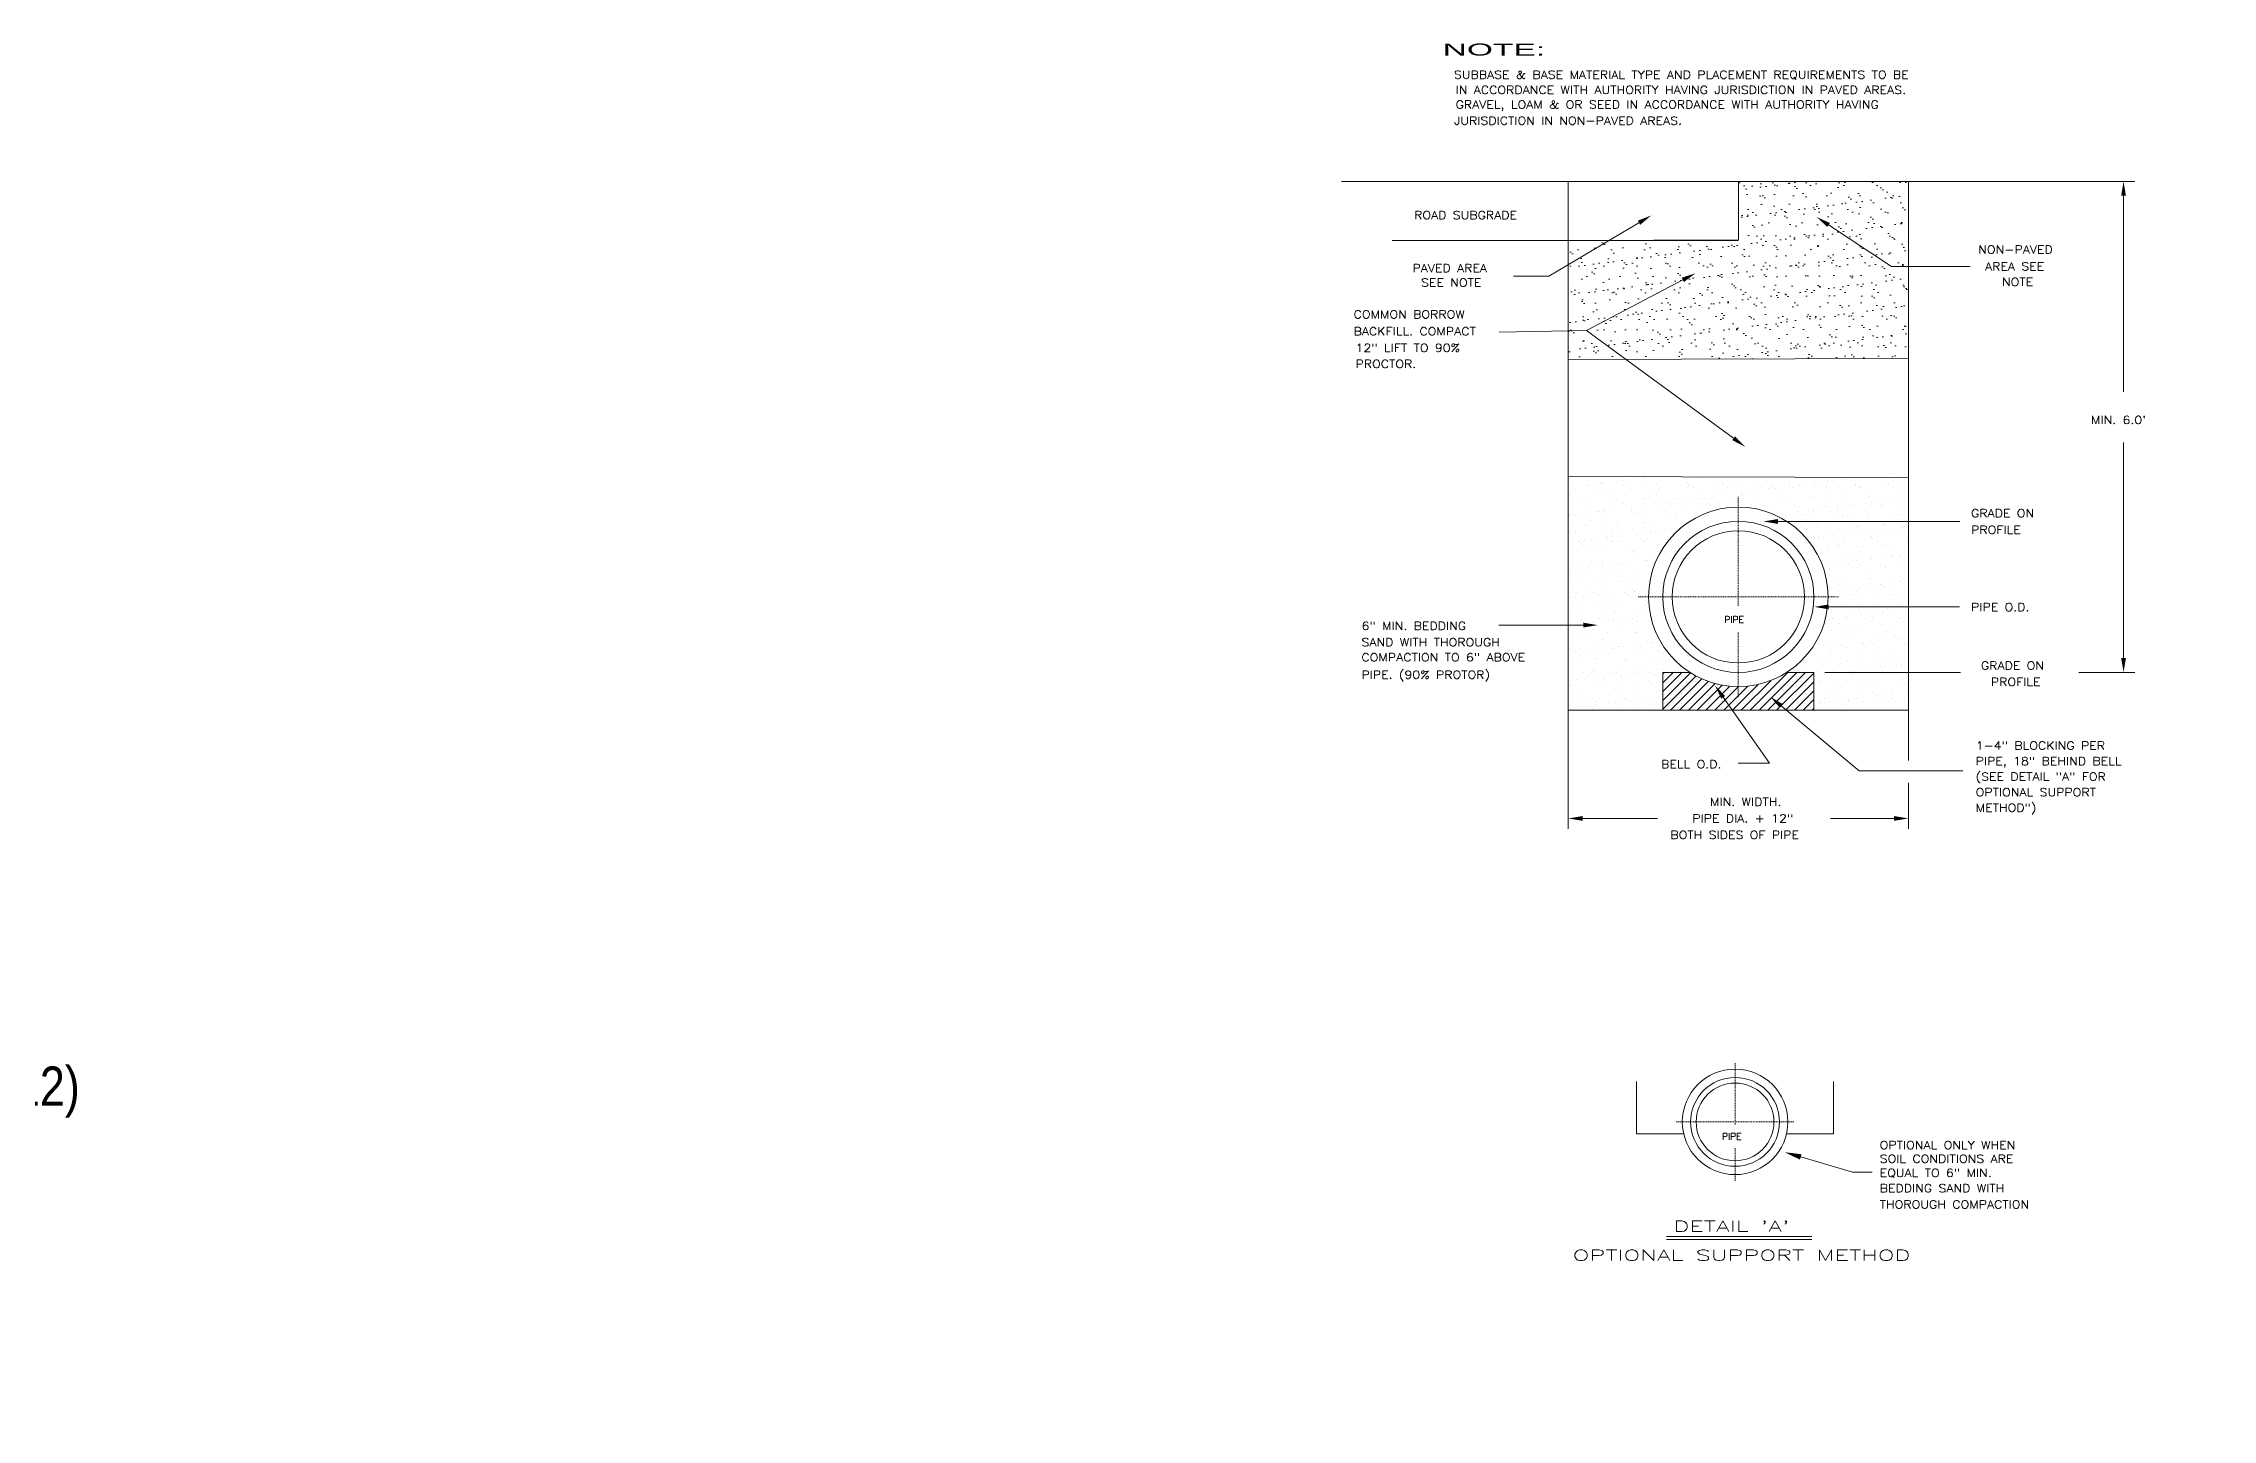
# Model space of a CAD drawing. Header units: inches. Extents: x -3859 to 7158, y 3705 to 4657.
# Drawn here: x 1161.1 to 1479, y 4379.7 to 4581.5 of the extents above; entities that cross this region are included whole.
import ezdxf
from ezdxf import colors
from ezdxf.entities.mleader import LeaderData, LeaderLine
from ezdxf.math import Vec2, Vec3

# ---------------------------------------------------------------- set-up
doc = ezdxf.new("R2010")
doc.units = ezdxf.units.IN
doc.header["$MEASUREMENT"] = 0
doc.linetypes.add('CENTER8', pattern=[0.28125, 0.1875, -0.03125, 0.03125, -0.03125])
doc.layers.get('0').update_dxf_attribs({"lineweight": 0})
for name, color, linetype, lineweight in [('D1', 4, 'Continuous', 0), ('D6', 6, 'Continuous', 0), ('D7', 3, 'Continuous', 0), ('DH', 6, 'Continuous', 0), ('Dimension', 4, 'Continuous', 0), ('T6', 6, 'Continuous', 0), ('T7', 3, 'Continuous', 0)]:
    doc.layers.add(name, color=color, linetype=linetype, lineweight=lineweight)
doc.styles.add('100BT', font='swiss.ttf', dxfattribs={"width": 2, "height": 0.09})
doc.styles.add('60', font='simplex.shx', dxfattribs={"width": 1.15, "height": 0.06})
doc.styles.add('60L', font='simplex.shx', dxfattribs={"height": 5.3})
doc.styles.add('80', font='simplex.shx', dxfattribs={"width": 1.66, "height": 0.077})
doc.styles.get("Standard").update_dxf_attribs({"font": 'ARIALN.TTF'})

# ---------------------------------------------------------------- blocks, each defined once
blk = doc.blocks.new('*X25')
at = {"color": 0}
for p, q in [((3.511, 5.065), (3.511, 5.065)), ((3.716, 5.064), (3.716, 5.064)), ((3.719, 5.047), (3.719, 5.047)), ((3.761, 5.052), (3.761, 5.052)), ((3.826, 5.061), (3.826, 5.061)), ((3.932, 5.071), (3.932, 5.071)), ((3.935, 5.075), (3.935, 5.075)), ((3.976, 5.08), (3.976, 5.08)), ((4.141, 5.074), (4.141, 5.074)), ((4.346, 5.073), (4.346, 5.073)), ((5.3, 5.048), (5.3, 5.048)), ((5.342, 5.053), (5.342, 5.053)), ((5.407, 5.062), (5.407, 5.062)), ((5.786, 5.068), (5.786, 5.068)), ((3.371, 4.958), (3.371, 4.958)), ((3.395, 5.004), (3.395, 5.004)), ((3.403, 4.982), (3.403, 4.982)), ((3.424, 4.918), (3.424, 4.918)), ((3.44, 4.894), (3.44, 4.894)), ((3.504, 5.018), (3.504, 5.018)), ((3.516, 4.91), (3.516, 4.91)), ((3.518, 5.018), (3.518, 5.018)), ((3.545, 5.024), (3.545, 5.024)), ((3.552, 4.996), (3.552, 4.996)), ((3.596, 5.041), (3.596, 5.041)), ((3.611, 5.032), (3.611, 5.032)), ((3.611, 5.028), (3.611, 5.028)), ((3.619, 4.99), (3.619, 4.99)), ((3.673, 4.919), (3.673, 4.919)), ((3.681, 4.964), (3.681, 4.964)), ((3.721, 4.909), (3.721, 4.909)), ((3.76, 4.891), (3.76, 4.891)), ((3.767, 5.018), (3.767, 5.018)), ((3.801, 4.997), (3.801, 4.997)), ((3.829, 4.992), (3.829, 4.992)), ((3.921, 5.034), (3.921, 5.034)), ((3.922, 4.919), (3.922, 4.919)), ((3.937, 4.917), (3.937, 4.917)), ((4.001, 4.961), (4.001, 4.961)), ((4.016, 5.019), (4.016, 5.019)), ((4.016, 4.948), (4.016, 4.948)), ((4.034, 4.991), (4.034, 4.991)), ((4.05, 4.997), (4.05, 4.997)), ((4.05, 4.883), (4.05, 4.883)), ((4.085, 4.884), (4.085, 4.884)), ((4.115, 4.892), (4.115, 4.892)), ((4.146, 4.92), (4.146, 4.92)), ((4.172, 4.92), (4.172, 4.92)), ((4.224, 4.906), (4.224, 4.906)), ((4.241, 5.031), (4.241, 5.031)), ((4.25, 4.999), (4.25, 4.999)), ((4.256, 5.018), (4.256, 5.018)), ((4.265, 5.019), (4.265, 5.019)), ((4.265, 4.911), (4.265, 4.911)), ((4.299, 4.998), (4.299, 4.998)), ((4.326, 4.954), (4.326, 4.954)), ((4.33, 4.92), (4.33, 4.92)), ((4.351, 4.919), (4.351, 4.919)), ((4.405, 4.881), (4.405, 4.881)), ((4.421, 4.92), (4.421, 4.92)), ((4.439, 4.934), (4.439, 4.934)), ((4.459, 5.002), (4.459, 5.002)), ((4.481, 4.94), (4.481, 4.94)), ((4.515, 5.02), (4.515, 5.02)), ((4.546, 4.948), (4.546, 4.948)), ((4.548, 4.998), (4.548, 4.998)), ((4.566, 5.024), (4.566, 5.024)), ((4.567, 4.927), (4.567, 4.927)), ((4.646, 4.951), (4.646, 4.951)), ((4.654, 4.963), (4.654, 4.963)), ((4.661, 4.938), (4.661, 4.938)), ((4.664, 5.001), (4.664, 5.001)), ((4.67, 4.921), (4.67, 4.921)), ((4.696, 4.968), (4.696, 4.968)), ((4.761, 4.977), (4.761, 4.977)), ((4.764, 5.02), (4.764, 5.02)), ((4.777, 4.929), (4.777, 4.929)), ((4.797, 4.998), (4.797, 4.998)), ((4.87, 4.991), (4.87, 4.991)), ((4.88, 5.008), (4.88, 5.008)), ((4.886, 5.022), (4.886, 5.022)), ((4.901, 5.008), (4.901, 5.008)), ((4.911, 4.996), (4.911, 4.996)), ((4.919, 4.921), (4.919, 4.921)), ((4.971, 4.944), (4.971, 4.944)), ((4.976, 5.005), (4.976, 5.005)), ((4.981, 4.928), (4.981, 4.928)), ((5.013, 5.02), (5.013, 5.02)), ((5.047, 4.999), (5.047, 4.999)), ((5.085, 5.019), (5.085, 5.019)), ((5.089, 5.011), (5.089, 5.011)), ((5.127, 5.025), (5.127, 5.025)), ((5.168, 4.922), (5.168, 4.922)), ((5.192, 5.033), (5.192, 5.033)), ((5.197, 4.936), (5.197, 4.936)), ((5.211, 5.015), (5.211, 5.015)), ((5.262, 5.021), (5.262, 5.021)), ((5.291, 4.942), (5.291, 4.942)), ((5.294, 5.01), (5.294, 5.01)), ((5.296, 4.999), (5.296, 4.999)), ((5.306, 4.928), (5.306, 4.928)), ((5.407, 4.939), (5.407, 4.939)), ((5.417, 4.922), (5.417, 4.922)), ((5.51, 5.018), (5.51, 5.018)), ((5.511, 5.021), (5.511, 5.021)), ((5.531, 5.012), (5.531, 5.012)), ((5.545, 5), (5.545, 5)), ((5.546, 4.998), (5.546, 4.998)), ((5.611, 4.938), (5.611, 4.938)), ((5.616, 4.934), (5.616, 4.934)), ((5.631, 4.884), (5.631, 4.884)), ((5.666, 4.922), (5.666, 4.922)), ((5.696, 4.893), (5.696, 4.893)), ((5.719, 5.021), (5.719, 5.021)), ((5.76, 5.022), (5.76, 5.022)), ((5.794, 5), (5.794, 5)), ((5.805, 4.907), (5.805, 4.907)), ((5.827, 4.946), (5.827, 4.946)), ((5.846, 4.912), (5.846, 4.912)), ((5.856, 5.005), (5.856, 5.005)), ((3.362, 4.792), (3.362, 4.792)), ((3.367, 4.795), (3.367, 4.795)), ((3.404, 4.798), (3.404, 4.798)), ((3.408, 4.828), (3.408, 4.828)), ((3.469, 4.806), (3.469, 4.806)), ((3.489, 4.718), (3.489, 4.718)), ((3.52, 4.821), (3.52, 4.821)), ((3.521, 4.756), (3.521, 4.756)), ((3.535, 4.807), (3.535, 4.807)), ((3.578, 4.821), (3.578, 4.821)), ((3.583, 4.817), (3.583, 4.817)), ((3.604, 4.743), (3.604, 4.743)), ((3.616, 4.796), (3.616, 4.796)), ((3.619, 4.826), (3.619, 4.826)), ((3.625, 4.835), (3.625, 4.835)), ((3.684, 4.835), (3.684, 4.835)), ((3.726, 4.755), (3.726, 4.755)), ((3.738, 4.719), (3.738, 4.719)), ((3.775, 4.877), (3.775, 4.877)), ((3.793, 4.849), (3.793, 4.849)), ((3.832, 4.818), (3.832, 4.818)), ((3.834, 4.838), (3.834, 4.838)), ((3.835, 4.855), (3.835, 4.855)), ((3.845, 4.814), (3.845, 4.814)), ((3.866, 4.796), (3.866, 4.796)), ((3.9, 4.863), (3.9, 4.863)), ((3.924, 4.741), (3.924, 4.741)), ((3.939, 4.727), (3.939, 4.727)), ((3.942, 4.763), (3.942, 4.763)), ((3.987, 4.719), (3.987, 4.719)), ((4.008, 4.877), (4.008, 4.877)), ((4.039, 4.837), (4.039, 4.837)), ((4.081, 4.818), (4.081, 4.818)), ((4.115, 4.797), (4.115, 4.797)), ((4.152, 4.766), (4.152, 4.766)), ((4.165, 4.811), (4.165, 4.811)), ((4.18, 4.797), (4.18, 4.797)), ((4.249, 4.734), (4.249, 4.734)), ((4.255, 4.845), (4.255, 4.845)), ((4.33, 4.819), (4.33, 4.819)), ((4.364, 4.797), (4.364, 4.797)), ((4.42, 4.868), (4.42, 4.868)), ((4.464, 4.848), (4.464, 4.848)), ((4.73, 4.874), (4.73, 4.874)), ((4.885, 4.854), (4.885, 4.854)), ((4.943, 4.793), (4.943, 4.793)), ((4.985, 4.799), (4.985, 4.799)), ((4.986, 4.774), (4.986, 4.774)), ((5.05, 4.871), (5.05, 4.871)), ((5.05, 4.807), (5.05, 4.807)), ((5.065, 4.858), (5.065, 4.858)), ((5.077, 4.82), (5.077, 4.82)), ((5.094, 4.857), (5.094, 4.857)), ((5.111, 4.799), (5.111, 4.799)), ((5.135, 4.794), (5.135, 4.794)), ((5.159, 4.822), (5.159, 4.822)), ((5.2, 4.827), (5.2, 4.827)), ((5.202, 4.782), (5.202, 4.782)), ((5.214, 4.721), (5.214, 4.721)), ((5.233, 4.721), (5.233, 4.721)), ((5.265, 4.836), (5.265, 4.836)), ((5.299, 4.856), (5.299, 4.856)), ((5.327, 4.821), (5.327, 4.821)), ((5.36, 4.799), (5.36, 4.799)), ((5.374, 4.85), (5.374, 4.85)), ((5.375, 4.864), (5.375, 4.864)), ((5.412, 4.785), (5.412, 4.785)), ((5.416, 4.856), (5.416, 4.856)), ((5.455, 4.791), (5.455, 4.791)), ((5.469, 4.778), (5.469, 4.778)), ((5.481, 4.864), (5.481, 4.864)), ((5.482, 4.722), (5.482, 4.722)), ((5.515, 4.864), (5.515, 4.864)), ((5.576, 4.821), (5.576, 4.821)), ((5.589, 4.879), (5.589, 4.879)), ((5.609, 4.8), (5.609, 4.8)), ((5.616, 4.784), (5.616, 4.784)), ((5.695, 4.862), (5.695, 4.862)), ((5.71, 4.848), (5.71, 4.848)), ((5.724, 4.866), (5.724, 4.866)), ((5.731, 4.722), (5.731, 4.722)), ((5.78, 4.784), (5.78, 4.784)), ((5.825, 4.821), (5.825, 4.821)), ((5.832, 4.791), (5.832, 4.791)), ((5.859, 4.8), (5.859, 4.8)), ((3.364, 4.673), (3.364, 4.673)), ((3.398, 4.617), (3.398, 4.617)), ((3.413, 4.673), (3.413, 4.673)), ((3.432, 4.595), (3.432, 4.595)), ((3.436, 4.595), (3.436, 4.595)), ((3.443, 4.6), (3.443, 4.6)), ((3.458, 4.587), (3.458, 4.587)), ((3.478, 4.6), (3.478, 4.6)), ((3.526, 4.602), (3.526, 4.602)), ((3.543, 4.609), (3.543, 4.609)), ((3.63, 4.681), (3.63, 4.681)), ((3.647, 4.617), (3.647, 4.617)), ((3.651, 4.623), (3.651, 4.623)), ((3.681, 4.596), (3.681, 4.596)), ((3.684, 4.671), (3.684, 4.671)), ((3.693, 4.629), (3.693, 4.629)), ((3.699, 4.657), (3.699, 4.657)), ((3.731, 4.601), (3.731, 4.601)), ((3.758, 4.637), (3.758, 4.637)), ((3.768, 4.593), (3.768, 4.593)), ((3.839, 4.684), (3.839, 4.684)), ((3.867, 4.652), (3.867, 4.652)), ((3.896, 4.618), (3.896, 4.618)), ((3.908, 4.657), (3.908, 4.657)), ((3.93, 4.596), (3.93, 4.596)), ((3.947, 4.609), (3.947, 4.609)), ((3.973, 4.666), (3.973, 4.666)), ((4.009, 4.663), (4.009, 4.663)), ((4.044, 4.683), (4.044, 4.683)), ((4.082, 4.68), (4.082, 4.68)), ((4.088, 4.59), (4.088, 4.59)), ((4.124, 4.686), (4.124, 4.686)), ((4.189, 4.694), (4.189, 4.694)), ((5.099, 4.703), (5.099, 4.703)), ((5.142, 4.62), (5.142, 4.62)), ((5.176, 4.598), (5.176, 4.598)), ((5.207, 4.628), (5.207, 4.628)), ((5.229, 4.708), (5.229, 4.708)), ((5.233, 4.624), (5.233, 4.624)), ((5.274, 4.63), (5.274, 4.63)), ((5.299, 4.644), (5.299, 4.644)), ((5.304, 4.702), (5.304, 4.702)), ((5.339, 4.638), (5.339, 4.638)), ((5.378, 4.571), (5.378, 4.571)), ((5.391, 4.62), (5.391, 4.62)), ((5.393, 4.557), (5.393, 4.557)), ((5.417, 4.631), (5.417, 4.631)), ((5.425, 4.599), (5.425, 4.599)), ((5.448, 4.653), (5.448, 4.653)), ((5.49, 4.658), (5.49, 4.658)), ((5.52, 4.71), (5.52, 4.71)), ((5.525, 4.555), (5.525, 4.555)), ((5.539, 4.714), (5.539, 4.714)), ((5.555, 4.667), (5.555, 4.667)), ((5.619, 4.641), (5.619, 4.641)), ((5.621, 4.63), (5.621, 4.63)), ((5.633, 4.628), (5.633, 4.628)), ((5.64, 4.621), (5.64, 4.621)), ((5.663, 4.681), (5.663, 4.681)), ((5.674, 4.599), (5.674, 4.599)), ((5.703, 4.564), (5.703, 4.564)), ((5.705, 4.687), (5.705, 4.687)), ((5.729, 4.712), (5.729, 4.712)), ((5.734, 4.558), (5.734, 4.558)), ((5.77, 4.695), (5.77, 4.695)), ((5.838, 4.637), (5.838, 4.637)), ((5.859, 4.711), (5.859, 4.711)), ((5.874, 4.698), (5.874, 4.698)), ((5.879, 4.709), (5.879, 4.709)), ((5.89, 4.621), (5.89, 4.621)), ((3.419, 4.519), (3.419, 4.519)), ((3.463, 4.416), (3.463, 4.416)), ((3.497, 4.395), (3.497, 4.395)), ((3.51, 4.398), (3.51, 4.398)), ((3.528, 4.523), (3.528, 4.523)), ((3.531, 4.448), (3.531, 4.448)), ((3.551, 4.403), (3.551, 4.403)), ((3.553, 4.518), (3.553, 4.518)), ((3.607, 4.45), (3.607, 4.45)), ((3.616, 4.412), (3.616, 4.412)), ((3.622, 4.437), (3.622, 4.437)), ((3.635, 4.527), (3.635, 4.527)), ((3.712, 4.417), (3.712, 4.417)), ((3.725, 4.426), (3.725, 4.426)), ((3.736, 4.447), (3.736, 4.447)), ((3.746, 4.395), (3.746, 4.395)), ((3.767, 4.431), (3.767, 4.431)), ((3.803, 4.518), (3.803, 4.518)), ((3.832, 4.44), (3.832, 4.44)), ((3.844, 4.53), (3.844, 4.53)), ((3.848, 4.52), (3.848, 4.52)), ((3.863, 4.507), (3.863, 4.507)), ((3.932, 4.443), (3.932, 4.443)), ((3.94, 4.454), (3.94, 4.454)), ((3.952, 4.455), (3.952, 4.455)), ((3.961, 4.417), (3.961, 4.417)), ((3.982, 4.46), (3.982, 4.46)), ((3.995, 4.396), (3.995, 4.396)), ((4.049, 4.529), (4.049, 4.529)), ((5.297, 4.521), (5.297, 4.521)), ((5.306, 4.427), (5.306, 4.427)), ((5.309, 4.548), (5.309, 4.548)), ((5.314, 4.394), (5.314, 4.394)), ((5.348, 4.432), (5.348, 4.432)), ((5.413, 4.441), (5.413, 4.441)), ((5.422, 4.476), (5.422, 4.476)), ((5.456, 4.42), (5.456, 4.42)), ((5.463, 4.494), (5.463, 4.494)), ((5.49, 4.398), (5.49, 4.398)), ((5.522, 4.455), (5.522, 4.455)), ((5.53, 4.401), (5.53, 4.401)), ((5.542, 4.421), (5.542, 4.421)), ((5.546, 4.521), (5.546, 4.521)), ((5.557, 4.407), (5.557, 4.407)), ((5.563, 4.461), (5.563, 4.461)), ((5.626, 4.475), (5.626, 4.475)), ((5.628, 4.469), (5.628, 4.469)), ((5.705, 4.42), (5.705, 4.42)), ((5.737, 4.484), (5.737, 4.484)), ((5.739, 4.404), (5.739, 4.404)), ((5.739, 4.399), (5.739, 4.399)), ((5.779, 4.489), (5.779, 4.489)), ((5.783, 4.491), (5.783, 4.491)), ((5.796, 4.522), (5.796, 4.522)), ((5.797, 4.477), (5.797, 4.477)), ((5.843, 4.483), (5.843, 4.483)), ((5.844, 4.498), (5.844, 4.498)), ((5.867, 4.414), (5.867, 4.414)), ((3.367, 4.38), (3.367, 4.38)), ((3.369, 4.317), (3.369, 4.317)), ((3.382, 4.366), (3.382, 4.366)), ((3.401, 4.383), (3.401, 4.383)), ((3.424, 4.365), (3.424, 4.365)), ((3.451, 4.303), (3.451, 4.303)), ((3.531, 4.23), (3.531, 4.23)), ((3.537, 4.294), (3.537, 4.294)), ((3.618, 4.317), (3.618, 4.317)), ((3.64, 4.373), (3.64, 4.373)), ((3.692, 4.373), (3.692, 4.373)), ((3.741, 4.293), (3.741, 4.293)), ((3.771, 4.3), (3.771, 4.3)), ((3.786, 4.286), (3.786, 4.286)), ((3.841, 4.234), (3.841, 4.234)), ((3.849, 4.376), (3.849, 4.376)), ((3.867, 4.318), (3.867, 4.318)), ((3.906, 4.243), (3.906, 4.243)), ((3.957, 4.301), (3.957, 4.301)), ((5.302, 4.35), (5.302, 4.35)), ((5.316, 4.337), (5.316, 4.337)), ((5.319, 4.239), (5.319, 4.239)), ((5.362, 4.321), (5.362, 4.321)), ((5.38, 4.23), (5.38, 4.23)), ((5.386, 4.273), (5.386, 4.273)), ((5.422, 4.235), (5.422, 4.235)), ((5.427, 4.322), (5.427, 4.322)), ((5.487, 4.244), (5.487, 4.244)), ((5.535, 4.247), (5.535, 4.247)), ((5.595, 4.258), (5.595, 4.258)), ((5.611, 4.321), (5.611, 4.321)), ((5.627, 4.343), (5.627, 4.343)), ((5.632, 4.321), (5.632, 4.321)), ((5.637, 4.263), (5.637, 4.263)), ((5.702, 4.272), (5.702, 4.272)), ((5.706, 4.27), (5.706, 4.27)), ((5.721, 4.257), (5.721, 4.257)), ((5.744, 4.25), (5.744, 4.25)), ((5.811, 4.286), (5.811, 4.286)), ((5.848, 4.329), (5.848, 4.329)), ((5.852, 4.292), (5.852, 4.292)), ((5.86, 4.321), (5.86, 4.321)), ((3.368, 4.172), (3.368, 4.172)), ((3.375, 4.082), (3.375, 4.082)), ((3.41, 4.177), (3.41, 4.177)), ((3.429, 4.211), (3.429, 4.211)), ((3.433, 4.117), (3.433, 4.117)), ((3.475, 4.186), (3.475, 4.186)), ((3.527, 4.216), (3.527, 4.216)), ((3.542, 4.14), (3.542, 4.14)), ((3.546, 4.216), (3.546, 4.216)), ((3.561, 4.194), (3.561, 4.194)), ((3.584, 4.2), (3.584, 4.2)), ((3.615, 4.152), (3.615, 4.152)), ((3.625, 4.206), (3.625, 4.206)), ((3.645, 4.219), (3.645, 4.219)), ((3.683, 4.117), (3.683, 4.117)), ((3.69, 4.214), (3.69, 4.214)), ((3.695, 4.079), (3.695, 4.079)), ((3.746, 4.139), (3.746, 4.139)), ((3.777, 4.216), (3.777, 4.216)), ((3.799, 4.229), (3.799, 4.229)), ((3.81, 4.195), (3.81, 4.195)), ((3.854, 4.221), (3.854, 4.221)), ((3.856, 4.223), (3.856, 4.223)), ((3.859, 4.067), (3.859, 4.067)), ((3.932, 4.118), (3.932, 4.118)), ((3.935, 4.15), (3.935, 4.15)), ((3.95, 4.136), (3.95, 4.136)), ((5.324, 4.085), (5.324, 4.085)), ((5.427, 4.12), (5.427, 4.12)), ((5.432, 4.168), (5.432, 4.168)), ((5.466, 4.2), (5.466, 4.2)), ((5.48, 4.187), (5.48, 4.187)), ((5.52, 4.22), (5.52, 4.22)), ((5.54, 4.093), (5.54, 4.093)), ((5.55, 4.123), (5.55, 4.123)), ((5.554, 4.198), (5.554, 4.198)), ((5.637, 4.167), (5.637, 4.167)), ((5.676, 4.121), (5.676, 4.121)), ((5.75, 4.096), (5.75, 4.096)), ((5.77, 4.22), (5.77, 4.22)), ((5.776, 4.075), (5.776, 4.075)), ((5.791, 4.193), (5.791, 4.193)), ((5.803, 4.199), (5.803, 4.199)), ((5.853, 4.175), (5.853, 4.175)), ((5.87, 4.12), (5.87, 4.12)), ((5.884, 4.089), (5.884, 4.089)), ((5.885, 4.107), (5.885, 4.107)), ((3.377, 3.994), (3.377, 3.994)), ((3.434, 4.057), (3.434, 4.057)), ((3.442, 3.974), (3.442, 3.974)), ((3.454, 4.009), (3.454, 4.009)), ((3.469, 3.996), (3.469, 3.996)), ((3.484, 3.98), (3.484, 3.98)), ((3.498, 3.916), (3.498, 3.916)), ((3.539, 3.932), (3.539, 3.932)), ((3.547, 3.985), (3.547, 3.985)), ((3.549, 3.988), (3.549, 3.988)), ((3.592, 4.016), (3.592, 4.016)), ((3.626, 3.994), (3.626, 3.994)), ((3.65, 4.065), (3.65, 4.065)), ((3.655, 3.91), (3.655, 3.91)), ((3.657, 4.003), (3.657, 4.003)), ((3.699, 4.008), (3.699, 4.008)), ((3.71, 4.066), (3.71, 4.066)), ((3.747, 3.917), (3.747, 3.917)), ((3.751, 3.985), (3.751, 3.985)), ((3.764, 4.017), (3.764, 4.017)), ((3.779, 4.002), (3.779, 4.002)), ((3.841, 4.016), (3.841, 4.016)), ((3.859, 3.929), (3.859, 3.929)), ((3.864, 3.913), (3.864, 3.913)), ((3.873, 4.031), (3.873, 4.031)), ((3.874, 3.916), (3.874, 3.916)), ((3.875, 3.995), (3.875, 3.995)), ((3.914, 4.037), (3.914, 4.037)), ((3.967, 3.992), (3.967, 3.992)), ((3.996, 3.917), (3.996, 3.917)), ((5.31, 4.053), (5.31, 4.053)), ((5.329, 3.931), (5.329, 3.931)), ((5.336, 4.019), (5.336, 4.019)), ((5.345, 4.018), (5.345, 4.018)), ((5.37, 3.997), (5.37, 3.997)), ((5.389, 3.98), (5.389, 3.98)), ((5.404, 3.966), (5.404, 3.966)), ((5.437, 4.014), (5.437, 4.014)), ((5.454, 4.032), (5.454, 4.032)), ((5.491, 3.92), (5.491, 3.92)), ((5.495, 4.038), (5.495, 4.038)), ((5.545, 3.939), (5.545, 3.939)), ((5.56, 4.046), (5.56, 4.046)), ((5.585, 4.019), (5.585, 4.019)), ((5.619, 3.998), (5.619, 3.998)), ((5.63, 4.05), (5.63, 4.05)), ((5.642, 4.013), (5.642, 4.013)), ((5.644, 4.036), (5.644, 4.036)), ((5.669, 4.06), (5.669, 4.06)), ((5.711, 4.066), (5.711, 4.066)), ((5.714, 3.973), (5.714, 3.973)), ((5.74, 3.92), (5.74, 3.92)), ((5.755, 3.942), (5.755, 3.942)), ((5.834, 4.02), (5.834, 4.02)), ((5.858, 4.021), (5.858, 4.021)), ((5.868, 3.998), (5.868, 3.998)), ((3.378, 3.789), (3.378, 3.789)), ((3.393, 3.775), (3.393, 3.775)), ((3.407, 3.763), (3.407, 3.763)), ((3.408, 3.815), (3.408, 3.815)), ((3.439, 3.903), (3.439, 3.903)), ((3.441, 3.793), (3.441, 3.793)), ((3.444, 3.749), (3.444, 3.749)), ((3.516, 3.777), (3.516, 3.777)), ((3.552, 3.831), (3.552, 3.831)), ((3.557, 3.782), (3.557, 3.782)), ((3.618, 3.859), (3.618, 3.859)), ((3.622, 3.791), (3.622, 3.791)), ((3.633, 3.845), (3.633, 3.845)), ((3.657, 3.815), (3.657, 3.815)), ((3.66, 3.756), (3.66, 3.756)), ((3.69, 3.794), (3.69, 3.794)), ((3.703, 3.782), (3.703, 3.782)), ((3.731, 3.805), (3.731, 3.805)), ((3.756, 3.83), (3.756, 3.83)), ((3.773, 3.811), (3.773, 3.811)), ((3.838, 3.819), (3.838, 3.819)), ((3.869, 3.759), (3.869, 3.759)), ((3.906, 3.816), (3.906, 3.816)), ((3.939, 3.794), (3.939, 3.794)), ((3.943, 3.852), (3.943, 3.852)), ((3.946, 3.834), (3.946, 3.834)), ((3.972, 3.838), (3.972, 3.838)), ((3.988, 3.839), (3.988, 3.839)), ((4.023, 3.779), (4.023, 3.779)), ((4.037, 3.765), (4.037, 3.765)), ((4.074, 3.758), (4.074, 3.758)), ((5.204, 3.792), (5.204, 3.792)), ((5.233, 3.857), (5.233, 3.857)), ((5.233, 3.832), (5.233, 3.832)), ((5.312, 3.806), (5.312, 3.806)), ((5.313, 3.759), (5.313, 3.759)), ((5.327, 3.746), (5.327, 3.746)), ((5.334, 3.777), (5.334, 3.777)), ((5.354, 3.812), (5.354, 3.812)), ((5.401, 3.818), (5.401, 3.818)), ((5.419, 3.82), (5.419, 3.82)), ((5.434, 3.797), (5.434, 3.797)), ((5.442, 3.86), (5.442, 3.86)), ((5.473, 3.902), (5.473, 3.902)), ((5.528, 3.835), (5.528, 3.835)), ((5.55, 3.785), (5.55, 3.785)), ((5.553, 3.829), (5.553, 3.829)), ((5.568, 3.816), (5.568, 3.816)), ((5.569, 3.84), (5.569, 3.84)), ((5.634, 3.849), (5.634, 3.849)), ((5.637, 3.752), (5.637, 3.752)), ((5.647, 3.859), (5.647, 3.859)), ((5.65, 3.819), (5.65, 3.819)), ((5.683, 3.797), (5.683, 3.797)), ((5.743, 3.863), (5.743, 3.863)), ((5.76, 3.787), (5.76, 3.787)), ((5.785, 3.869), (5.785, 3.869)), ((5.794, 3.9), (5.794, 3.9)), ((5.808, 3.886), (5.808, 3.886)), ((5.85, 3.877), (5.85, 3.877)), ((5.863, 3.867), (5.863, 3.867)), ((5.878, 3.822), (5.878, 3.822)), ((5.899, 3.819), (5.899, 3.819)), ((3.449, 3.594), (3.449, 3.594)), ((3.462, 3.711), (3.462, 3.711)), ((3.472, 3.615), (3.472, 3.615)), ((3.506, 3.593), (3.506, 3.593)), ((3.542, 3.638), (3.542, 3.638)), ((3.556, 3.625), (3.556, 3.625)), ((3.557, 3.677), (3.557, 3.677)), ((3.563, 3.716), (3.563, 3.716)), ((3.589, 3.58), (3.589, 3.58)), ((3.631, 3.585), (3.631, 3.585)), ((3.665, 3.602), (3.665, 3.602)), ((3.696, 3.594), (3.696, 3.594)), ((3.721, 3.615), (3.721, 3.615)), ((3.755, 3.593), (3.755, 3.593)), ((3.761, 3.676), (3.761, 3.676)), ((3.782, 3.709), (3.782, 3.709)), ((3.797, 3.695), (3.797, 3.695)), ((3.805, 3.608), (3.805, 3.608)), ((3.812, 3.716), (3.812, 3.716)), ((3.846, 3.613), (3.846, 3.613)), ((3.867, 3.631), (3.867, 3.631)), ((3.874, 3.605), (3.874, 3.605)), ((3.912, 3.622), (3.912, 3.622)), ((3.97, 3.615), (3.97, 3.615)), ((3.977, 3.684), (3.977, 3.684)), ((4.004, 3.594), (4.004, 3.594)), ((4.02, 3.636), (4.02, 3.636)), ((4.061, 3.717), (4.061, 3.717)), ((4.062, 3.642), (4.062, 3.642)), ((4.107, 3.702), (4.107, 3.702)), ((4.127, 3.65), (4.127, 3.65)), ((4.187, 3.629), (4.187, 3.629)), ((4.201, 3.615), (4.201, 3.615)), ((4.22, 3.616), (4.22, 3.616)), ((5.087, 3.675), (5.087, 3.675)), ((5.135, 3.624), (5.135, 3.624)), ((5.212, 3.586), (5.212, 3.586)), ((5.216, 3.618), (5.216, 3.618)), ((5.238, 3.703), (5.238, 3.703)), ((5.25, 3.596), (5.25, 3.596)), ((5.277, 3.595), (5.277, 3.595)), ((5.307, 3.719), (5.307, 3.719)), ((5.339, 3.623), (5.339, 3.623)), ((5.386, 3.609), (5.386, 3.609)), ((5.397, 3.682), (5.397, 3.682)), ((5.428, 3.614), (5.428, 3.614)), ((5.447, 3.706), (5.447, 3.706)), ((5.465, 3.618), (5.465, 3.618)), ((5.477, 3.609), (5.477, 3.609)), ((5.491, 3.595), (5.491, 3.595)), ((5.493, 3.623), (5.493, 3.623)), ((5.499, 3.597), (5.499, 3.597)), ((5.555, 3.631), (5.555, 3.631)), ((5.556, 3.72), (5.556, 3.72)), ((5.601, 3.637), (5.601, 3.637)), ((5.643, 3.643), (5.643, 3.643)), ((5.652, 3.705), (5.652, 3.705)), ((5.708, 3.651), (5.708, 3.651)), ((5.714, 3.619), (5.714, 3.619)), ((5.717, 3.679), (5.717, 3.679)), ((5.732, 3.666), (5.732, 3.666)), ((5.748, 3.597), (5.748, 3.597)), ((5.765, 3.633), (5.765, 3.633)), ((5.801, 3.602), (5.801, 3.602)), ((5.805, 3.72), (5.805, 3.72)), ((5.817, 3.666), (5.817, 3.666)), ((5.858, 3.671), (5.858, 3.671)), ((5.868, 3.712), (5.868, 3.712)), ((3.374, 3.551), (3.374, 3.551)), ((3.378, 3.515), (3.378, 3.515)), ((3.386, 3.491), (3.386, 3.491)), ((3.416, 3.557), (3.416, 3.557)), ((3.454, 3.44), (3.454, 3.44)), ((3.465, 3.418), (3.465, 3.418)), ((3.481, 3.565), (3.481, 3.565)), ((3.562, 3.523), (3.562, 3.523)), ((3.626, 3.561), (3.626, 3.561)), ((3.627, 3.516), (3.627, 3.516)), ((3.67, 3.448), (3.67, 3.448)), ((3.706, 3.488), (3.706, 3.488)), ((3.72, 3.475), (3.72, 3.475)), ((3.766, 3.522), (3.766, 3.522)), ((3.876, 3.516), (3.876, 3.516)), ((3.879, 3.451), (3.879, 3.451)), ((3.92, 3.416), (3.92, 3.416)), ((3.946, 3.558), (3.946, 3.558)), ((3.961, 3.545), (3.961, 3.545)), ((3.982, 3.53), (3.982, 3.53)), ((3.985, 3.425), (3.985, 3.425)), ((4.031, 3.481), (4.031, 3.481)), ((5.236, 3.539), (5.236, 3.539)), ((5.243, 3.549), (5.243, 3.549)), ((5.251, 3.525), (5.251, 3.525)), ((5.281, 3.417), (5.281, 3.417)), ((5.32, 3.461), (5.32, 3.461)), ((5.344, 3.469), (5.344, 3.469)), ((5.371, 3.519), (5.371, 3.519)), ((5.452, 3.551), (5.452, 3.551)), ((5.501, 3.417), (5.501, 3.417)), ((5.53, 3.418), (5.53, 3.418)), ((5.56, 3.476), (5.56, 3.476)), ((5.561, 3.532), (5.561, 3.532)), ((5.566, 3.426), (5.566, 3.426)), ((5.62, 3.519), (5.62, 3.519)), ((5.641, 3.459), (5.641, 3.459)), ((5.655, 3.445), (5.655, 3.445)), ((5.657, 3.551), (5.657, 3.551)), ((5.675, 3.44), (5.675, 3.44)), ((5.717, 3.445), (5.717, 3.445)), ((5.77, 3.479), (5.77, 3.479)), ((5.779, 3.418), (5.779, 3.418)), ((5.782, 3.454), (5.782, 3.454)), ((5.869, 3.52), (5.869, 3.52)), ((5.873, 3.558), (5.873, 3.558)), ((5.881, 3.529), (5.881, 3.529)), ((5.89, 3.468), (5.89, 3.468)), ((5.896, 3.515), (5.896, 3.515)), ((3.448, 3.354), (3.448, 3.354)), ((3.48, 3.404), (3.48, 3.404)), ((3.49, 3.359), (3.49, 3.359)), ((3.537, 3.414), (3.537, 3.414)), ((3.55, 3.341), (3.55, 3.341)), ((3.555, 3.368), (3.555, 3.368)), ((3.567, 3.369), (3.567, 3.369)), ((3.57, 3.393), (3.57, 3.393)), ((3.663, 3.382), (3.663, 3.382)), ((3.705, 3.388), (3.705, 3.388)), ((3.77, 3.396), (3.77, 3.396)), ((3.771, 3.368), (3.771, 3.368)), ((3.786, 3.415), (3.786, 3.415)), ((3.79, 3.411), (3.79, 3.411)), ((3.82, 3.393), (3.82, 3.393)), ((3.87, 3.338), (3.87, 3.338)), ((3.879, 3.41), (3.879, 3.41)), ((3.987, 3.376), (3.987, 3.376)), ((4.035, 3.415), (4.035, 3.415)), ((5.244, 3.383), (5.244, 3.383)), ((5.248, 3.395), (5.248, 3.395)), ((5.286, 3.389), (5.286, 3.389)), ((5.314, 3.396), (5.314, 3.396)), ((5.351, 3.397), (5.351, 3.397)), ((5.4, 3.388), (5.4, 3.388)), ((5.415, 3.375), (5.415, 3.375)), ((5.457, 3.397), (5.457, 3.397)), ((5.46, 3.412), (5.46, 3.412)), ((5.564, 3.396), (5.564, 3.396)), ((5.662, 3.396), (5.662, 3.396)), ((5.725, 3.381), (5.725, 3.381)), ((5.813, 3.397), (5.813, 3.397)), ((5.878, 3.404), (5.878, 3.404))]:
    blk.add_line(p, q, dxfattribs=at)
blk = doc.blocks.new('*X26')
at = {"color": 0}
for p, q in [((4.066, 3.469), (4.209, 3.613)), ((4.066, 3.536), (4.143, 3.613)), ((4.066, 3.602), (4.077, 3.613)), ((4.066, 3.403), (4.273, 3.61)), ((4.066, 3.337), (4.315, 3.586)), ((4.077, 3.58), (4.077, 3.58)), ((4.143, 3.58), (4.143, 3.58)), ((4.209, 3.58), (4.209, 3.58)), ((4.276, 3.58), (4.276, 3.58)), ((4.722, 3.329), (5.005, 3.613)), ((4.788, 3.329), (5.071, 3.613)), ((4.854, 3.329), (5.137, 3.613)), ((4.92, 3.329), (5.199, 3.608)), ((4.939, 3.58), (4.939, 3.58)), ((5.005, 3.58), (5.005, 3.58)), ((5.071, 3.58), (5.071, 3.58)), ((5.138, 3.58), (5.138, 3.58)), ((4.077, 3.513), (4.077, 3.513)), ((4.077, 3.447), (4.077, 3.447)), ((4.11, 3.547), (4.11, 3.547)), ((4.11, 3.48), (4.11, 3.48)), ((4.125, 3.329), (4.36, 3.564)), ((4.143, 3.513), (4.143, 3.513)), ((4.143, 3.447), (4.143, 3.447)), ((4.176, 3.547), (4.176, 3.547)), ((4.176, 3.48), (4.176, 3.48)), ((4.191, 3.329), (4.407, 3.545)), ((4.209, 3.513), (4.209, 3.513)), ((4.209, 3.447), (4.209, 3.447)), ((4.243, 3.547), (4.243, 3.547)), ((4.243, 3.48), (4.243, 3.48)), ((4.258, 3.329), (4.458, 3.53)), ((4.276, 3.513), (4.276, 3.513)), ((4.276, 3.447), (4.276, 3.447)), ((4.309, 3.547), (4.309, 3.547)), ((4.309, 3.48), (4.309, 3.48)), ((4.324, 3.329), (4.512, 3.517)), ((4.342, 3.513), (4.342, 3.513)), ((4.342, 3.447), (4.342, 3.447)), ((4.375, 3.547), (4.375, 3.547)), ((4.375, 3.48), (4.375, 3.48)), ((4.39, 3.329), (4.57, 3.509)), ((4.408, 3.513), (4.408, 3.513)), ((4.408, 3.447), (4.408, 3.447)), ((4.442, 3.48), (4.442, 3.48)), ((4.456, 3.329), (4.633, 3.507)), ((4.475, 3.513), (4.475, 3.513)), ((4.475, 3.447), (4.475, 3.447)), ((4.508, 3.48), (4.508, 3.48)), ((4.523, 3.329), (4.704, 3.51)), ((4.541, 3.447), (4.541, 3.447)), ((4.574, 3.48), (4.574, 3.48)), ((4.589, 3.329), (4.783, 3.524)), ((4.607, 3.447), (4.607, 3.447)), ((4.64, 3.48), (4.64, 3.48)), ((4.655, 3.329), (4.879, 3.553)), ((4.674, 3.447), (4.674, 3.447)), ((4.707, 3.48), (4.707, 3.48)), ((4.74, 3.513), (4.74, 3.513)), ((4.74, 3.447), (4.74, 3.447)), ((4.773, 3.48), (4.773, 3.48)), ((4.806, 3.513), (4.806, 3.513)), ((4.806, 3.447), (4.806, 3.447)), ((4.839, 3.48), (4.839, 3.48)), ((4.872, 3.513), (4.872, 3.513)), ((4.872, 3.447), (4.872, 3.447)), ((4.906, 3.547), (4.906, 3.547)), ((4.906, 3.48), (4.906, 3.48)), ((4.939, 3.513), (4.939, 3.513)), ((4.939, 3.447), (4.939, 3.447)), ((4.972, 3.547), (4.972, 3.547)), ((4.972, 3.48), (4.972, 3.48)), ((4.987, 3.329), (5.199, 3.542)), ((5.005, 3.513), (5.005, 3.513)), ((5.005, 3.447), (5.005, 3.447)), ((5.038, 3.547), (5.038, 3.547)), ((5.038, 3.48), (5.038, 3.48)), ((5.053, 3.329), (5.199, 3.476)), ((5.071, 3.513), (5.071, 3.513)), ((5.071, 3.447), (5.071, 3.447)), ((5.104, 3.547), (5.104, 3.547)), ((5.104, 3.48), (5.104, 3.48)), ((5.138, 3.513), (5.138, 3.513)), ((5.138, 3.447), (5.138, 3.447)), ((5.171, 3.547), (5.171, 3.547)), ((5.171, 3.48), (5.171, 3.48)), ((4.077, 3.381), (4.077, 3.381)), ((4.11, 3.414), (4.11, 3.414)), ((4.11, 3.348), (4.11, 3.348)), ((4.143, 3.381), (4.143, 3.381)), ((4.176, 3.414), (4.176, 3.414)), ((4.176, 3.348), (4.176, 3.348)), ((4.209, 3.381), (4.209, 3.381)), ((4.243, 3.414), (4.243, 3.414)), ((4.243, 3.348), (4.243, 3.348)), ((4.276, 3.381), (4.276, 3.381)), ((4.309, 3.414), (4.309, 3.414)), ((4.309, 3.348), (4.309, 3.348)), ((4.342, 3.381), (4.342, 3.381)), ((4.375, 3.414), (4.375, 3.414)), ((4.375, 3.348), (4.375, 3.348)), ((4.408, 3.381), (4.408, 3.381)), ((4.442, 3.414), (4.442, 3.414)), ((4.442, 3.348), (4.442, 3.348)), ((4.475, 3.381), (4.475, 3.381)), ((4.508, 3.414), (4.508, 3.414)), ((4.508, 3.348), (4.508, 3.348)), ((4.541, 3.381), (4.541, 3.381)), ((4.574, 3.414), (4.574, 3.414)), ((4.574, 3.348), (4.574, 3.348)), ((4.607, 3.381), (4.607, 3.381)), ((4.64, 3.414), (4.64, 3.414)), ((4.64, 3.348), (4.64, 3.348)), ((4.674, 3.381), (4.674, 3.381)), ((4.707, 3.414), (4.707, 3.414)), ((4.707, 3.348), (4.707, 3.348)), ((4.74, 3.381), (4.74, 3.381)), ((4.773, 3.414), (4.773, 3.414)), ((4.773, 3.348), (4.773, 3.348)), ((4.806, 3.381), (4.806, 3.381)), ((4.839, 3.414), (4.839, 3.414)), ((4.839, 3.348), (4.839, 3.348)), ((4.872, 3.381), (4.872, 3.381)), ((4.906, 3.414), (4.906, 3.414)), ((4.906, 3.348), (4.906, 3.348)), ((4.939, 3.381), (4.939, 3.381)), ((4.972, 3.414), (4.972, 3.414)), ((4.972, 3.348), (4.972, 3.348)), ((5.005, 3.381), (5.005, 3.381)), ((5.038, 3.414), (5.038, 3.414)), ((5.038, 3.348), (5.038, 3.348)), ((5.071, 3.381), (5.071, 3.381)), ((5.104, 3.414), (5.104, 3.414)), ((5.104, 3.348), (5.104, 3.348)), ((5.119, 3.329), (5.199, 3.409)), ((5.138, 3.381), (5.138, 3.381)), ((5.171, 3.414), (5.171, 3.414)), ((5.171, 3.348), (5.171, 3.348)), ((5.186, 3.329), (5.199, 3.343))]:
    blk.add_line(p, q, dxfattribs=at)

msp = doc.modelspace()

# ---------------------------------------------------------------- hatches: boundary and pattern name
at = {"layer": 'DH', "linetype": 'Continuous'}
h = msp.add_hatch(dxfattribs=at)
h.set_pattern_fill('AR-SAND', color=256, scale=1.563811, style=0)
h.set_pattern_definition([(37.5, (39181.4405, -31535.6903), (-0.09850968, 3.01318747), [0, -2.37699214, 0, -2.65847805, 0, -2.54119225]), (7.5, (39181.4405, -31535.6903), (2.7675956, 4.41330198), [0, -1.28232471, 0, -2.14242055, 0, -0.82100057]), (327.5, (39179.517, -31535.6903), (4.86992811, 0.00884969), [0, -0.78190531, 0, -2.81485911, 0, -3.67495495]), (317.5, (39179.517, -31535.6903), (4.7010127, 1.37251837), [0, -0.39095265, 0, -1.84529653, 0, -2.11114433])])
h.paths.add_polyline_path([(1384.56828, 4552.56758), (1409.53987, 4552.67253), (1409.53987, 4561.20325), (1434.41443, 4561.22143), (1434.41443, 4535.25989), (1384.56828, 4535.08681)])

# ---------------------------------------------------------------- linework, layer by layer
at = {"layer": 'D1'}
for p, q in [((1351.33751, 4561.22143), (1384.56828, 4561.22143)), ((1434.41443, 4561.22143), (1467.60637, 4561.22143))]:
    msp.add_line(p, q, dxfattribs=at)
at = {"layer": 'D1', "linetype": 'Continuous'}
msp.add_line((1384.56828, 4561.22143), (1434.41443, 4561.22143), dxfattribs=at)
at = {"layer": 'D6', "linetype": 'CENTER8'}
for p, q in [((1409.49136, 4498.97726), (1409.49136, 4514.97944)), ((1394.81027, 4500.29835), (1424.17244, 4500.29835)), ((1409.49136, 4485.61727), (1409.49136, 4495.18438)), ((1409.0207, 4422.95459), (1409.0207, 4431.96106)), ((1400.38477, 4423.32513), (1417.65664, 4423.32513)), ((1409.0207, 4414.68919), (1409.0207, 4419.47049))]:
    msp.add_line(p, q, dxfattribs=at)
at = {"layer": 'D6', "linetype": 'Continuous'}
for p, q in [((1394.54951, 4421.57084), (1401.48464, 4421.57084)), ((1416.55676, 4421.57084), (1423.46652, 4421.57084))]:
    msp.add_line(p, q, dxfattribs=at)
at = {"layer": 'D6'}
for centre, radius in [((1409.49136, 4500.29835), 11.07692), ((1409.49136, 4500.29835), 9.69231), ((1409.0207, 4423.32513), 6.51584), ((1409.0207, 4423.32513), 5.70136)]:
    msp.add_circle(centre, radius, dxfattribs=at)
at = {"layer": 'D7'}
for p, q in [((1384.56828, 4561.22143), (1384.56828, 4483.68297)), ((1434.41443, 4483.68297), (1434.41443, 4561.22143)), ((1409.53987, 4552.56758), (1358.77982, 4552.56758)), ((1384.56828, 4535.08681), (1434.41443, 4535.25989)), ((1384.56828, 4517.9516), (1434.41443, 4517.77972)), ((1398.41443, 4483.68297), (1398.41443, 4489.22143)), ((1398.41443, 4489.22143), (1402.39731, 4489.22143)), ((1416.5854, 4489.22143), (1420.56828, 4489.22143)), ((1420.56828, 4489.22143), (1420.56828, 4483.68297)), ((1384.56828, 4483.68297), (1434.41443, 4483.68297))]:
    msp.add_line(p, q, dxfattribs=at)
msp.add_lwpolyline([(1409.53987, 4552.67253), (1409.53987, 4561.20325)], dxfattribs=at)
msp.add_circle((1409.49136, 4500.29835), 13.15385, dxfattribs=at)
at = {"layer": 'DH'}
msp.add_lwpolyline([(1384.56828, 4552.56758), (1409.53987, 4552.67253), (1409.53987, 4561.20325), (1434.41443, 4561.22143), (1434.41443, 4535.25989), (1384.56828, 4535.08681)], close=True, dxfattribs=at)
at = {"layer": 'T6'}
for p, q in [((1465.95489, 4530.3433), (1465.95489, 4559.12788)), ((1381.71053, 4547.30021), (1376.51917, 4547.30021)), ((1431.9638, 4548.75264), (1443.497, 4548.75264)), ((1374.43828, 4539.09753), (1387.255, 4539.34384)), ((1465.95489, 4491.31498), (1465.95489, 4522.94392)), ((1422.1665, 4489.22143), (1442.03562, 4489.22143)), ((1459.40373, 4489.22143), (1467.62644, 4489.22143)), ((1384.56828, 4483.68297), (1384.56828, 4466.27648)), ((1434.41443, 4483.68297), (1434.41443, 4476.32249)), ((1434.41443, 4473.04216), (1434.41443, 4466.27648)), ((1386.66183, 4467.81413), (1397.6707, 4467.81413)), ((1423.00168, 4467.81413), (1432.32088, 4467.81413))]:
    msp.add_line(p, q, dxfattribs=at)
at = {"layer": 'T6', "linetype": 'Continuous'}
for p, q in [((1394.93438, 4555.15525), (1381.71053, 4547.30021)), ((1422.72276, 4554.8337), (1431.9638, 4548.75264)), ((1401.36182, 4546.77274), (1387.255, 4539.34384)), ((1408.80521, 4523.55689), (1387.255, 4539.34384)), ((1415.2954, 4511.35597), (1441.96615, 4511.35597)), ((1422.73166, 4498.83266), (1441.89668, 4498.83266)), ((1386.77881, 4496.16078), (1374.39262, 4496.16078)), ((1407.2842, 4485.5784), (1414.07943, 4475.91245)), ((1415.78954, 4484.30976), (1427.20641, 4474.78483)), ((1414.07943, 4475.91245), (1409.46448, 4475.91245)), ((1427.20641, 4474.78483), (1442.38449, 4474.78483)), ((1394.54951, 4429.26817), (1394.54951, 4421.57084)), ((1423.46652, 4429.26817), (1423.46652, 4421.57084)), ((1418.63161, 4418.18676), (1426.23625, 4415.9488)), ((1426.23625, 4415.9488), (1429.12023, 4415.9488))]:
    msp.add_line(p, q, dxfattribs=at)
at = {"layer": 'T6'}
for points in [[(1465.60597, 4559.12788), (1466.30382, 4559.12788), (1465.95489, 4561.22143)], [(1465.60597, 4491.31498), (1466.30382, 4491.31498), (1465.95489, 4489.22143)], [(1386.66183, 4468.16306), (1386.66183, 4467.46521), (1384.56828, 4467.81413)], [(1432.32088, 4468.16306), (1432.32088, 4467.46521), (1434.41443, 4467.81413)]]:
    msp.add_solid(points, dxfattribs=at)
at = {"layer": 'T6', "linetype": 'Continuous'}
for points in [[(1394.75618, 4555.45525), (1395.11258, 4554.85526), (1396.73433, 4556.22443)], [(1422.53095, 4554.54222), (1422.91456, 4555.12518), (1420.97389, 4555.98454)], [(1401.19924, 4547.08148), (1401.5244, 4546.46401), (1403.21421, 4547.74825)], [(1409.01141, 4523.83837), (1408.59901, 4523.27542), (1410.49408, 4522.31969)], [(1415.2954, 4511.00704), (1415.2954, 4511.70489), (1413.20185, 4511.35597)], [(1422.73166, 4498.48373), (1422.73166, 4499.18159), (1420.63811, 4498.83266)], [(1386.77881, 4496.5097), (1386.77881, 4495.81185), (1388.87236, 4496.16078)], [(1406.99875, 4485.37773), (1407.56965, 4485.77908), (1406.08017, 4487.29109)], [(1415.56602, 4484.04183), (1416.01307, 4484.57769), (1414.18198, 4485.65092)], [(1418.51572, 4417.79296), (1418.7475, 4418.58056), (1416.2688, 4418.88211)]]:
    msp.add_solid(points, dxfattribs=at)
at = {"layer": 'T7'}
for p, q in [((1398.97032, 4406.5064), (1420.28925, 4406.5064)), ((1398.97032, 4406.10127), (1420.28925, 4406.10127))]:
    msp.add_line(p, q, dxfattribs=at)
msp.add_circle((1409.0207, 4423.32513), 7.73756, dxfattribs=at)

# ---------------------------------------------------------------- block references
at = {"layer": 'DH', "xscale": 19.54763272520028, "yscale": 19.54763272520028, "zscale": 19.54763272520028}
for name in ['*X25', '*X26']:
    msp.add_blockref(name, (1318.9352, 4418.59998), dxfattribs=at)

# ---------------------------------------------------------------- texts
at = {"layer": 'D1', "style": '80', "width": 1.66}
for s, height, p in [("DETAIL 'A'", 1.563811, (1399.98768, 4407.23652)), ('OPTIONAL SUPPORT METHOD', 1.5638106, (1385.21564, 4402.98491))]:
    msp.add_text(s, height=height, dxfattribs=at).set_placement(p)
at = {"layer": 'T7'}
for s, height, style, width, p in [('NOTE:', 1.759287, '100BT', 2, (1366.16063, 4579.66873)), ('SUBBASE & BASE MATERIAL TYPE AND PLACEMENT REQUIREMENTS TO BE ', 1.172858, '60', 1.15, (1367.80907, 4576.27233)), ('IN ACCORDANCE WITH AUTHORITY HAVING JURISDICTION IN PAVED AREAS.', 1.172858, '60', 1.15, (1368.0568, 4574.03962)), ('GRAVEL, LOAM & OR SEED IN ACCORDANCE WITH AUTHORITY HAVING', 1.172858, '60', 1.15, (1368.0568, 4571.89812)), ('JURISDICTION IN NON-PAVED AREAS.', 1.172858, '60', 1.15, (1367.82746, 4569.53355)), ('ROAD SUBGRADE', 1.172858, '60', 1.15, (1361.97656, 4555.68381)), ('NON-PAVED', 1.172858, '60', 1.15, (1444.65411, 4550.63935)), ('PAVED AREA', 1.172858, '60', 1.15, (1361.7373, 4547.9196)), ('SEE NOTE', 1.172858, '60', 1.15, (1362.99153, 4545.79195)), ('AREA SEE', 1.172858, '60', 1.15, (1445.65646, 4548.17189)), ('NOTE', 1.172858, '60', 1.15, (1448.13637, 4545.90082)), ('COMMON BORROW', 1.172858, '60', 1.15, (1353.10207, 4541.1364)), ('BACKFILL. COMPACT ', 1.172858, '60', 1.15, (1353.10207, 4538.65158)), ('12" LIFT TO 90%', 1.172858, '60', 1.15, (1353.39376, 4536.22648)), ('PROCTOR.', 1.172858, '60', 1.15, (1353.39376, 4533.8734)), ("MIN. 6.0'", 1.172858, '60', 1.15, (1461.17797, 4525.6476)), ('GRADE ON ', 1.172858, '60', 1.15, (1443.60182, 4511.98147)), ('PROFILE', 1.172858, '60', 1.15, (1443.61386, 4509.54621)), ('PIPE O.D.', 1.172858, '60', 1.15, (1443.60182, 4498.22143)), ('6" MIN. BEDDING', 1.172858, '60', 1.15, (1354.27919, 4495.4522)), ('SAND WITH THOROUGH', 1.172858, '60', 1.15, (1354.25697, 4493.06651)), ('COMPACTION TO 6" ABOVE', 1.172858, '60', 1.15, (1354.25697, 4490.8539)), ('PIPE. (90% PROTOR)', 1.172858, '60', 1.15, (1354.25697, 4488.30732)), ('GRADE ON ', 1.172858, '60', 1.15, (1445.04966, 4489.6402)), ('PROFILE', 1.172858, '60', 1.15, (1446.50738, 4487.25343)), ('PIPE, 18" BEHIND BELL', 1.172858, '60', 1.15, (1444.27982, 4475.63299)), ('1-4" BLOCKING PER', 1.172858, '60', 1.15, (1444.27982, 4477.91168)), ('BELL O.D.', 1.172858, '60', 1.15, (1398.18196, 4475.17026)), ('(SEE DETAIL "A" FOR', 1.172858, '60', 1.15, (1444.27982, 4473.35429)), ('MIN. WIDTH.', 1.172858, '60', 1.15, (1405.34421, 4469.66374)), ('OPTIONAL SUPPORT', 1.172858, '60', 1.15, (1444.27982, 4471.0756)), ('METHOD")', 1.172858, '60', 1.15, (1444.27982, 4468.7969)), ('PIPE DIA. + 12"', 1.172858, '60', 1.15, (1402.74806, 4467.24066)), ('BOTH SIDES OF PIPE', 1.172858, '60', 1.15, (1399.54076, 4464.81758)), ('OPTIONAL ONLY WHEN', 1.172858, '60', 1.15, (1430.21466, 4419.33855)), ('SOIL CONDITIONS ARE', 1.172858, '60', 1.15, (1430.21466, 4417.33076)), ('EQUAL TO 6" MIN.', 1.172858, '60', 1.15, (1430.21466, 4415.26178)), ('BEDDING SAND WITH', 1.172858, '60', 1.15, (1430.21466, 4413.00926)), ('THOROUGH COMPACTION', 1.172858, '60', 1.15, (1430.21466, 4410.63436))]:
    msp.add_text(s, height=height, dxfattribs=dict(at, style=style, width=width)).set_placement(p)
at = {"layer": 'T7', "style": '60L'}
for p in [(1407.42799, 4496.49066), (1407.08631, 4420.7182)]:
    msp.add_text('PIPE', height=0.977382, dxfattribs=at).set_placement(p)

# ---------------------------------------------------------------- leaders
at = {"layer": 'Dimension'}
ml = msp.add_multileader_mtext('Standard', dxfattribs=at)
ml.set_content('2" HOT BITUMINOUS SIDEWALK (ITEM 608.12)', color=256)
ml.set_leader_properties()
ml.build(insert=Vec2(0, 0))
ml.multileader.update_dxf_attribs({"leader_type": 2, "dogleg_length": 0.12, "arrow_head_size": 5.96995, "scale": 48})
ctx = ml.context
ctx.base_point, ctx.scale, ctx.char_height, ctx.arrow_head_size, ctx.landing_gap_size, ctx.plane_origin = Vec3(1016.98942, 4427.71237), 48, 5.76, 5.96995, 4.47746, Vec3(1021.46688, 4433.50619)
notes = []
notes.append((ctx, [(0, (1, 1, 0), (1011.01947, 4427.71237), (1, 0), 5.96995, [(0, [(973.78483, 4463.64039)], 0, [])])]))
ctx.mtext.insert, ctx.mtext.width, ctx.mtext.line_spacing_factor, ctx.mtext.flow_direction = Vec3(1021.46688, 4431.43908), 111.1785813, 1.097244, 5
ml = msp.add_multileader_mtext('Standard', dxfattribs=at)
ml.set_content('6" CRUSHED GRAVEL \\P(ITEM 304.3)', color=256)
ml.set_leader_properties()
ml.build(insert=Vec2(0, 0))
ml.multileader.update_dxf_attribs({"leader_type": 2, "dogleg_length": 0.12, "arrow_head_size": 5.96995, "scale": 48})
ctx = ml.context
ctx.base_point, ctx.scale, ctx.char_height, ctx.arrow_head_size, ctx.landing_gap_size, ctx.plane_origin = Vec3(1018.95534, 4393.12284), 48, 5.76, 5.96995, 4.47746, Vec3(1023.43279, 4398.91666)
notes.append((ctx, [(0, (1, 1, 0), (1012.98539, 4393.12284), (1, 0), 5.96995, [(0, [(952.20679, 4456.32738)], 0, [])])]))
ctx.mtext.insert, ctx.mtext.width, ctx.mtext.flow_direction = Vec3(1023.43279, 4396.84955), 122.2941382, 5
for ctx, leaders in notes:
    for number, flags, end, landing, length, lines in leaders:
        leader = LeaderData()
        leader.index, (leader.has_last_leader_line, leader.has_dogleg_vector, leader.attachment_direction) = number, flags
        leader.last_leader_point, leader.dogleg_vector, leader.dogleg_length = Vec3(end), Vec3(landing), length
        for number, points, colour, breaks in lines:
            line = LeaderLine()
            line.index, line.vertices, line.color, line.breaks = number, Vec3.list(points), colors.encode_raw_color(colour), breaks
            leader.lines.append(line)
        ctx.leaders.append(leader)

doc.saveas('drawing.dxf')
